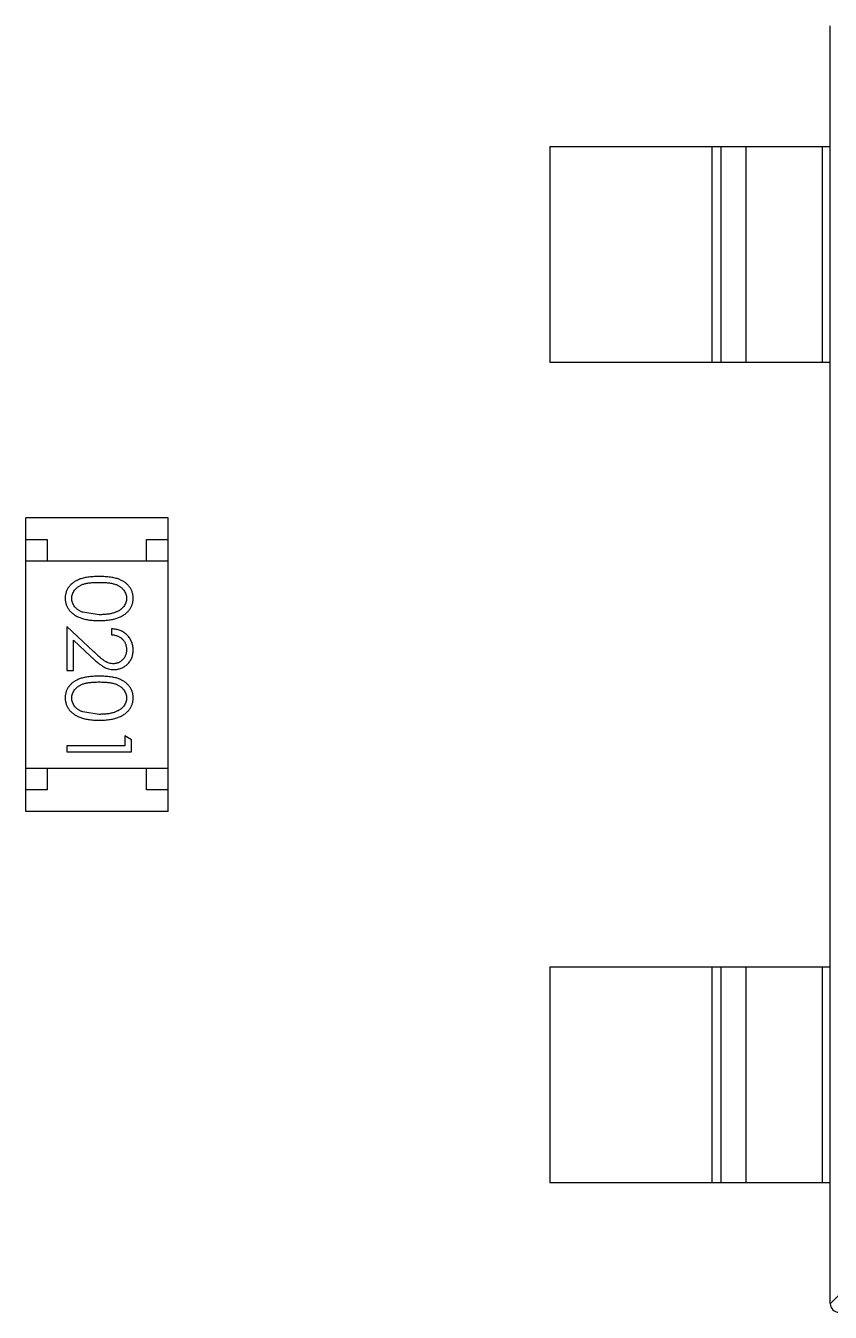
# Model space of a CAD drawing. Header units: inches. Extents: x 246 to 500, y -220 to -17.
# Drawn here: x 433.625 to 435.49, y -150.109 to -147.129 of the extents above; entities that cross this region are included whole.
import ezdxf

# ---------------------------------------------------------------- set-up
doc = ezdxf.new("R2010")
doc.units = ezdxf.units.IN
doc.header["$LTSCALE"] = 1.21
doc.header["$MEASUREMENT"] = 0
doc.layers.get('0').update_dxf_attribs({"linetype": 'CONTINUOUS'})

msp = doc.modelspace()

# ---------------------------------------------------------------- linework, layer by layer
at = {"color": 7, "linetype": 'Continuous'}
for p, q in [((435.49, -150.0887), (435.49, -147.1287)), ((434.84, -147.4087), (434.84, -147.9087)), ((434.84, -147.4087), (435.49, -147.4087)), ((435.2162, -147.9087), (435.2162, -147.4087)), ((435.236, -147.4087), (435.236, -147.9087)), ((435.294, -147.4087), (435.294, -147.9087)), ((435.4722, -147.9087), (435.4722, -147.4087)), ((435.49, -147.9087), (434.84, -147.9087)), ((433.625, -148.9485), (433.625, -148.2685)), ((433.955, -148.2685), (433.625, -148.2685)), ((433.955, -148.9485), (433.955, -148.2685)), ((433.625, -148.3185), (433.675, -148.3185)), ((433.675, -148.3185), (433.675, -148.3685)), ((433.905, -148.3685), (433.905, -148.3185)), ((433.905, -148.3185), (433.955, -148.3185)), ((433.625, -148.3685), (433.955, -148.3685)), ((433.7953, -148.493), (433.7576, -148.4873)), ((433.7824, -148.5781), (433.7203, -148.5199)), ((433.7203, -148.5199), (433.7203, -148.6219)), ((433.7357, -148.5521), (433.7757, -148.5896)), ((433.7357, -148.6219), (433.7357, -148.5521)), ((433.8241, -148.5257), (433.8241, -148.5392)), ((433.7203, -148.6219), (433.7357, -148.6219)), ((433.7953, -148.7238), (433.7576, -148.7181)), ((433.8703, -148.7826), (433.8549, -148.7738)), ((433.8549, -148.7738), (433.8549, -148.7969)), ((433.8703, -148.8103), (433.8703, -148.7826)), ((433.7203, -148.7969), (433.7203, -148.8103)), ((433.8549, -148.7969), (433.7203, -148.7969)), ((433.7203, -148.8103), (433.8703, -148.8103)), ((433.625, -148.8485), (433.955, -148.8485)), ((433.675, -148.8485), (433.675, -148.8985)), ((433.905, -148.8985), (433.905, -148.8485)), ((433.675, -148.8985), (433.625, -148.8985)), ((433.955, -148.8985), (433.905, -148.8985)), ((433.955, -148.9485), (433.625, -148.9485)), ((434.84, -149.3087), (434.84, -149.8087)), ((434.84, -149.3087), (435.49, -149.3087)), ((435.2161, -149.8087), (435.2161, -149.3087)), ((435.236, -149.3087), (435.236, -149.8087)), ((435.294, -149.3087), (435.294, -149.8087)), ((435.4722, -149.8087), (435.4722, -149.3087)), ((435.49, -149.8087), (434.84, -149.8087)), ((435.49, -150.089), (435.5814, -149.9976))]:
    msp.add_line(p, q, dxfattribs=at)
msp.add_arc((435.51, -150.0887), 0.02, 179.9999, 269.9999, dxfattribs=at)
for points, knots in [([(433.7952, -148.4045), (433.7929, -148.4046), (433.7882, -148.4046), (433.7815, -148.4049), (433.7751, -148.4054), (433.7692, -148.4061), (433.7636, -148.407), (433.7585, -148.4081), (433.7538, -148.4094), (433.7494, -148.4109), (433.7454, -148.4126), (433.7417, -148.4145), (433.7382, -148.4165), (433.735, -148.4187), (433.732, -148.421), (433.7293, -148.4234), (433.7269, -148.4261), (433.7247, -148.4289), (433.7228, -148.4318), (433.7211, -148.4348), (433.7196, -148.4379), (433.7185, -148.4411), (433.7176, -148.4444), (433.7169, -148.4477), (433.7165, -148.4512), (433.7165, -148.4535), (433.7165, -148.4547)], [0, 0, 0, 0, 0.068113, 0.132564, 0.193427, 0.250218, 0.303569, 0.353576, 0.400235, 0.443586, 0.484619, 0.524292, 0.56238, 0.599049, 0.63494, 0.669782, 0.704009, 0.737842, 0.771098, 0.803896, 0.836415, 0.868639, 0.900715, 0.933378, 0.966213, 1, 1, 1, 1]), ([(433.7318, -148.4552), (433.7319, -148.4535), (433.7321, -148.4502), (433.7334, -148.4453), (433.7355, -148.4406), (433.7378, -148.4368), (433.7401, -148.434), (433.7421, -148.4319), (433.7442, -148.43), (433.7465, -148.4282), (433.749, -148.4266), (433.7518, -148.4252), (433.7546, -148.4238), (433.7578, -148.4225), (433.7612, -148.4215), (433.7649, -148.4205), (433.7691, -148.4198), (433.7736, -148.4191), (433.7785, -148.4186), (433.7838, -148.4183), (433.7894, -148.418), (433.7933, -148.418), (433.7953, -148.418)], [0, 0, 0, 0, 0.060034, 0.120278, 0.182348, 0.247919, 0.281641, 0.315701, 0.350322, 0.385703, 0.421819, 0.459196, 0.497866, 0.538301, 0.58121, 0.628183, 0.679403, 0.734699, 0.794074, 0.858416, 0.927049, 1, 1, 1, 1]), ([(433.8741, -148.4547), (433.8741, -148.4535), (433.8741, -148.4512), (433.8737, -148.4477), (433.873, -148.4444), (433.8721, -148.4411), (433.8709, -148.4379), (433.8695, -148.4347), (433.8677, -148.4317), (433.8658, -148.4288), (433.8636, -148.4259), (433.8611, -148.4233), (433.8584, -148.4208), (433.8555, -148.4185), (433.8522, -148.4163), (433.8488, -148.4143), (433.8451, -148.4125), (433.8411, -148.4108), (433.8368, -148.4093), (433.8321, -148.4081), (433.827, -148.4069), (433.8215, -148.4061), (433.8155, -148.4054), (433.8091, -148.4049), (433.8023, -148.4046), (433.7976, -148.4046), (433.7952, -148.4045)], [0, 0, 0, 0, 0.033742, 0.066533, 0.099153, 0.13154, 0.164087, 0.196563, 0.229707, 0.263315, 0.297504, 0.331686, 0.366482, 0.4021, 0.438958, 0.476748, 0.515985, 0.556589, 0.599519, 0.645765, 0.695487, 0.748721, 0.805687, 0.866754, 0.931405, 1, 1, 1, 1]), ([(433.7953, -148.418), (433.7973, -148.418), (433.8012, -148.418), (433.8069, -148.4183), (433.8122, -148.4186), (433.8171, -148.4192), (433.8216, -148.4197), (433.8257, -148.4206), (433.8295, -148.4215), (433.8329, -148.4226), (433.836, -148.4238), (433.8389, -148.4252), (433.8416, -148.4267), (433.8441, -148.4283), (433.8465, -148.43), (433.8486, -148.4319), (433.8505, -148.434), (433.8528, -148.4368), (433.8551, -148.4406), (433.8573, -148.4453), (433.8585, -148.4502), (433.8587, -148.4535), (433.8588, -148.4552)], [0, 0, 0, 0, 0.073302, 0.142286, 0.206253, 0.266017, 0.321612, 0.372532, 0.419497, 0.462398, 0.502825, 0.541489, 0.579034, 0.615143, 0.650298, 0.684912, 0.718701, 0.752189, 0.817245, 0.879117, 0.939613, 1, 1, 1, 1]), ([(433.7165, -148.4547), (433.7165, -148.4559), (433.7165, -148.4583), (433.717, -148.4618), (433.7176, -148.4652), (433.7185, -148.4686), (433.7198, -148.4718), (433.7212, -148.475), (433.723, -148.4781), (433.7249, -148.4811), (433.7272, -148.484), (433.7297, -148.4867), (433.7325, -148.4893), (433.7355, -148.4917), (433.7388, -148.494), (433.7424, -148.4961), (433.7462, -148.498), (433.7503, -148.4998), (433.7547, -148.5014), (433.7594, -148.5027), (433.7645, -148.5039), (433.77, -148.5049), (433.7758, -148.5056), (433.7819, -148.5061), (433.7885, -148.5064), (433.7929, -148.5064), (433.7952, -148.5065)], [0, 0, 0, 0, 0.033824, 0.067298, 0.10028, 0.133019, 0.165736, 0.198792, 0.232372, 0.266409, 0.301016, 0.336196, 0.371972, 0.408574, 0.446394, 0.485225, 0.525372, 0.567224, 0.611081, 0.65775, 0.70702, 0.759235, 0.814484, 0.873227, 0.934937, 1, 1, 1, 1]), ([(433.7576, -148.4873), (433.7565, -148.4869), (433.7545, -148.4862), (433.7516, -148.4849), (433.7488, -148.4834), (433.7463, -148.4818), (433.744, -148.48), (433.7419, -148.4782), (433.74, -148.4762), (433.7377, -148.4734), (433.7354, -148.4697), (433.7334, -148.465), (433.732, -148.4601), (433.7319, -148.4568), (433.7318, -148.4552)], [0, 0, 0, 0, 0.075949, 0.148549, 0.218996, 0.286119, 0.351826, 0.416074, 0.478265, 0.540325, 0.660405, 0.774606, 0.887187, 1, 1, 1, 1]), ([(433.7952, -148.5065), (433.7975, -148.5064), (433.802, -148.5064), (433.8086, -148.5061), (433.8148, -148.5056), (433.8207, -148.5048), (433.8261, -148.5039), (433.8313, -148.5027), (433.836, -148.5013), (433.8404, -148.4997), (433.8445, -148.4979), (433.8484, -148.496), (433.8519, -148.4938), (433.8552, -148.4916), (433.8582, -148.4892), (433.861, -148.4866), (433.8635, -148.4839), (433.8658, -148.481), (433.8678, -148.4781), (433.8695, -148.475), (433.8709, -148.4718), (433.8721, -148.4685), (433.873, -148.4652), (433.8737, -148.4618), (433.8741, -148.4583), (433.8741, -148.4559), (433.8741, -148.4547)], [0, 0, 0, 0, 0.065278, 0.127205, 0.186168, 0.241675, 0.294115, 0.343609, 0.390387, 0.434463, 0.476646, 0.517002, 0.555936, 0.593716, 0.630057, 0.665601, 0.700745, 0.734917, 0.768681, 0.802087, 0.834849, 0.867433, 0.900138, 0.932806, 0.966212, 1, 1, 1, 1]), ([(433.8588, -148.4552), (433.8587, -148.4568), (433.8585, -148.4601), (433.8573, -148.4649), (433.8551, -148.4696), (433.8528, -148.4733), (433.8505, -148.4762), (433.8485, -148.4782), (433.8463, -148.4802), (433.8438, -148.482), (433.8411, -148.4837), (433.8381, -148.4852), (433.8349, -148.4867), (433.8315, -148.488), (433.8278, -148.4892), (433.824, -148.4903), (433.8198, -148.4911), (433.8154, -148.4918), (433.8107, -148.4923), (433.8058, -148.4928), (433.8006, -148.4929), (433.7971, -148.493), (433.7953, -148.493)], [0, 0, 0, 0, 0.059689, 0.119507, 0.181075, 0.246162, 0.279894, 0.314468, 0.350403, 0.387474, 0.426147, 0.466624, 0.508745, 0.553328, 0.600058, 0.649177, 0.700552, 0.754894, 0.811825, 0.871514, 0.934319, 1, 1, 1, 1]), ([(433.8741, -148.5746), (433.8741, -148.5729), (433.874, -148.5697), (433.8734, -148.5648), (433.8722, -148.5602), (433.8707, -148.5558), (433.8687, -148.5516), (433.8663, -148.5475), (433.8634, -148.5437), (433.8601, -148.5402), (433.8565, -148.5369), (433.8526, -148.534), (433.8485, -148.5316), (433.8441, -148.5296), (433.8394, -148.5279), (433.8346, -148.5268), (433.8294, -148.526), (433.8259, -148.5258), (433.8241, -148.5257)], [0, 0, 0, 0, 0.06445, 0.126725, 0.187421, 0.247417, 0.306749, 0.366595, 0.427749, 0.490235, 0.553031, 0.614805, 0.676505, 0.738096, 0.801021, 0.864897, 0.931209, 1, 1, 1, 1]), ([(433.8241, -148.5392), (433.8255, -148.5393), (433.8281, -148.5395), (433.8319, -148.5403), (433.8354, -148.5412), (433.8387, -148.5425), (433.8418, -148.544), (433.8447, -148.5457), (433.8473, -148.5477), (433.8497, -148.55), (433.8518, -148.5524), (433.8537, -148.555), (433.8553, -148.5578), (433.8565, -148.5608), (433.8575, -148.5638), (433.8583, -148.5671), (433.8587, -148.5705), (433.8587, -148.5728), (433.8588, -148.5739)], [0, 0, 0, 0, 0.073648, 0.143686, 0.210962, 0.275557, 0.338064, 0.399311, 0.4594, 0.51934, 0.579024, 0.637809, 0.695959, 0.754122, 0.813113, 0.873453, 0.935561, 1, 1, 1, 1]), ([(433.8284, -148.6065), (433.8267, -148.6064), (433.8235, -148.6063), (433.8187, -148.6052), (433.8141, -148.6035), (433.8102, -148.6016), (433.8071, -148.5995), (433.8044, -148.5976), (433.8015, -148.5953), (433.7982, -148.5926), (433.7947, -148.5895), (433.7908, -148.5861), (433.7867, -148.5822), (433.7839, -148.5795), (433.7824, -148.5781)], [0, 0, 0, 0, 0.088014, 0.174976, 0.2638, 0.355443, 0.406413, 0.465519, 0.533076, 0.609353, 0.693899, 0.787171, 0.889197, 1, 1, 1, 1]), ([(433.8588, -148.5739), (433.8587, -148.5751), (433.8587, -148.5773), (433.8582, -148.5805), (433.8576, -148.5836), (433.8566, -148.5866), (433.8553, -148.5894), (433.8538, -148.5921), (433.8519, -148.5947), (433.8498, -148.5971), (433.8475, -148.5993), (433.8451, -148.6012), (433.8426, -148.6028), (433.84, -148.6042), (433.8372, -148.6052), (433.8344, -148.6059), (433.8314, -148.6064), (433.8294, -148.6064), (433.8284, -148.6065)], [0, 0, 0, 0, 0.068027, 0.133505, 0.19695, 0.26027, 0.322741, 0.384982, 0.448465, 0.513424, 0.578224, 0.640011, 0.700094, 0.760067, 0.819012, 0.877878, 0.938035, 1, 1, 1, 1]), ([(433.8296, -148.6199), (433.831, -148.6199), (433.834, -148.6198), (433.8383, -148.6192), (433.8424, -148.6182), (433.8464, -148.6169), (433.8503, -148.6151), (433.854, -148.6129), (433.8576, -148.6104), (433.8609, -148.6074), (433.864, -148.6042), (433.8667, -148.6007), (433.869, -148.5969), (433.8709, -148.593), (433.8724, -148.5887), (433.8734, -148.5842), (433.874, -148.5795), (433.8741, -148.5763), (433.8741, -148.5746)], [0, 0, 0, 0, 0.06271, 0.123347, 0.183401, 0.242828, 0.302097, 0.36242, 0.423725, 0.487032, 0.550491, 0.612709, 0.674265, 0.73617, 0.799211, 0.863483, 0.930525, 1, 1, 1, 1]), ([(433.7757, -148.5896), (433.7773, -148.591), (433.7803, -148.5938), (433.7846, -148.5977), (433.7887, -148.6013), (433.7926, -148.6045), (433.7962, -148.6073), (433.7996, -148.6098), (433.8028, -148.6119), (433.8066, -148.6143), (433.8113, -148.6166), (433.8172, -148.6185), (433.8233, -148.6197), (433.8275, -148.6199), (433.8296, -148.6199)], [0, 0, 0, 0, 0.09953, 0.192079, 0.277712, 0.357454, 0.429648, 0.495771, 0.555538, 0.608657, 0.707578, 0.804328, 0.901298, 1, 1, 1, 1]), ([(433.7952, -148.6353), (433.7929, -148.6353), (433.7882, -148.6354), (433.7815, -148.6357), (433.7751, -148.6362), (433.7692, -148.6369), (433.7636, -148.6378), (433.7585, -148.6388), (433.7538, -148.6402), (433.7494, -148.6417), (433.7454, -148.6434), (433.7417, -148.6452), (433.7382, -148.6472), (433.735, -148.6494), (433.732, -148.6517), (433.7293, -148.6542), (433.7269, -148.6569), (433.7247, -148.6596), (433.7228, -148.6626), (433.7211, -148.6656), (433.7196, -148.6687), (433.7185, -148.6719), (433.7176, -148.6751), (433.7169, -148.6785), (433.7165, -148.682), (433.7165, -148.6843), (433.7165, -148.6855)], [0, 0, 0, 0, 0.068113, 0.132564, 0.193427, 0.250218, 0.303569, 0.353576, 0.400235, 0.443586, 0.484619, 0.524292, 0.56238, 0.599049, 0.63494, 0.669782, 0.704009, 0.737842, 0.771098, 0.803896, 0.836415, 0.868639, 0.900715, 0.933378, 0.966213, 1, 1, 1, 1]), ([(433.8741, -148.6855), (433.8741, -148.6843), (433.8741, -148.682), (433.8737, -148.6785), (433.873, -148.6751), (433.8721, -148.6718), (433.8709, -148.6686), (433.8695, -148.6655), (433.8677, -148.6625), (433.8658, -148.6595), (433.8636, -148.6567), (433.8611, -148.654), (433.8584, -148.6516), (433.8555, -148.6493), (433.8522, -148.6471), (433.8488, -148.6451), (433.8451, -148.6433), (433.8411, -148.6416), (433.8368, -148.6401), (433.8321, -148.6388), (433.827, -148.6377), (433.8215, -148.6369), (433.8155, -148.6362), (433.8091, -148.6357), (433.8023, -148.6354), (433.7976, -148.6353), (433.7952, -148.6353)], [0, 0, 0, 0, 0.033742, 0.066533, 0.099153, 0.13154, 0.164087, 0.196563, 0.229707, 0.263315, 0.297504, 0.331686, 0.366482, 0.4021, 0.438958, 0.476748, 0.515985, 0.556589, 0.599519, 0.645765, 0.695487, 0.748721, 0.805687, 0.866754, 0.931405, 1, 1, 1, 1]), ([(433.7318, -148.6859), (433.7319, -148.6843), (433.7321, -148.681), (433.7334, -148.6761), (433.7355, -148.6714), (433.7378, -148.6676), (433.7401, -148.6647), (433.7421, -148.6627), (433.7442, -148.6608), (433.7465, -148.659), (433.749, -148.6574), (433.7518, -148.6559), (433.7546, -148.6546), (433.7578, -148.6533), (433.7612, -148.6522), (433.7649, -148.6513), (433.7691, -148.6505), (433.7736, -148.6499), (433.7785, -148.6494), (433.7838, -148.6491), (433.7894, -148.6488), (433.7933, -148.6488), (433.7953, -148.6488)], [0, 0, 0, 0, 0.060034, 0.120278, 0.182348, 0.247919, 0.281641, 0.315701, 0.350322, 0.385703, 0.421819, 0.459196, 0.497866, 0.538301, 0.58121, 0.628183, 0.679403, 0.734699, 0.794074, 0.858416, 0.927049, 1, 1, 1, 1]), ([(433.7953, -148.6488), (433.7973, -148.6488), (433.8012, -148.6488), (433.8069, -148.6491), (433.8122, -148.6494), (433.8171, -148.6499), (433.8216, -148.6505), (433.8257, -148.6513), (433.8295, -148.6523), (433.8329, -148.6533), (433.836, -148.6546), (433.8389, -148.6559), (433.8416, -148.6574), (433.8441, -148.6591), (433.8465, -148.6608), (433.8486, -148.6627), (433.8505, -148.6647), (433.8528, -148.6676), (433.8551, -148.6713), (433.8573, -148.676), (433.8585, -148.6809), (433.8587, -148.6843), (433.8588, -148.6859)], [0, 0, 0, 0, 0.073302, 0.142286, 0.206253, 0.266017, 0.321612, 0.372532, 0.419497, 0.462398, 0.502825, 0.541489, 0.579034, 0.615143, 0.650298, 0.684912, 0.718701, 0.752189, 0.817245, 0.879117, 0.939613, 1, 1, 1, 1]), ([(433.7165, -148.6855), (433.7165, -148.6867), (433.7165, -148.689), (433.717, -148.6925), (433.7176, -148.696), (433.7185, -148.6993), (433.7198, -148.7026), (433.7212, -148.7058), (433.723, -148.7089), (433.7249, -148.7119), (433.7272, -148.7148), (433.7297, -148.7175), (433.7325, -148.7201), (433.7355, -148.7225), (433.7388, -148.7248), (433.7424, -148.7268), (433.7462, -148.7288), (433.7503, -148.7305), (433.7547, -148.7322), (433.7594, -148.7335), (433.7645, -148.7347), (433.77, -148.7356), (433.7758, -148.7363), (433.7819, -148.7369), (433.7885, -148.7372), (433.7929, -148.7372), (433.7952, -148.7372)], [0, 0, 0, 0, 0.033824, 0.067298, 0.10028, 0.133019, 0.165736, 0.198792, 0.232372, 0.266409, 0.301016, 0.336196, 0.371972, 0.408574, 0.446394, 0.485225, 0.525372, 0.567224, 0.611081, 0.65775, 0.70702, 0.759235, 0.814484, 0.873227, 0.934937, 1, 1, 1, 1]), ([(433.7576, -148.7181), (433.7565, -148.7177), (433.7545, -148.717), (433.7516, -148.7156), (433.7488, -148.7142), (433.7463, -148.7126), (433.744, -148.7108), (433.7419, -148.709), (433.74, -148.7069), (433.7377, -148.7041), (433.7354, -148.7005), (433.7334, -148.6957), (433.732, -148.6909), (433.7319, -148.6876), (433.7318, -148.6859)], [0, 0, 0, 0, 0.075949, 0.148549, 0.218996, 0.286119, 0.351826, 0.416074, 0.478265, 0.540325, 0.660405, 0.774606, 0.887187, 1, 1, 1, 1]), ([(433.7952, -148.7372), (433.7975, -148.7372), (433.802, -148.7372), (433.8086, -148.7369), (433.8148, -148.7363), (433.8207, -148.7356), (433.8261, -148.7346), (433.8313, -148.7335), (433.836, -148.7321), (433.8404, -148.7305), (433.8445, -148.7286), (433.8484, -148.7267), (433.8519, -148.7246), (433.8552, -148.7224), (433.8582, -148.72), (433.861, -148.7174), (433.8635, -148.7147), (433.8658, -148.7118), (433.8678, -148.7088), (433.8695, -148.7057), (433.8709, -148.7026), (433.8721, -148.6993), (433.873, -148.696), (433.8737, -148.6925), (433.8741, -148.689), (433.8741, -148.6867), (433.8741, -148.6855)], [0, 0, 0, 0, 0.065278, 0.127205, 0.186168, 0.241675, 0.294115, 0.343609, 0.390387, 0.434463, 0.476646, 0.517002, 0.555936, 0.593716, 0.630057, 0.665601, 0.700745, 0.734917, 0.768681, 0.802087, 0.834849, 0.867433, 0.900138, 0.932806, 0.966212, 1, 1, 1, 1]), ([(433.8588, -148.6859), (433.8587, -148.6876), (433.8585, -148.6908), (433.8573, -148.6957), (433.8551, -148.7004), (433.8528, -148.7041), (433.8505, -148.707), (433.8485, -148.709), (433.8463, -148.711), (433.8438, -148.7128), (433.8411, -148.7145), (433.8381, -148.716), (433.8349, -148.7175), (433.8315, -148.7188), (433.8278, -148.7199), (433.824, -148.721), (433.8198, -148.7218), (433.8154, -148.7226), (433.8107, -148.7231), (433.8058, -148.7235), (433.8006, -148.7237), (433.7971, -148.7238), (433.7953, -148.7238)], [0, 0, 0, 0, 0.059689, 0.119507, 0.181075, 0.246162, 0.279894, 0.314468, 0.350403, 0.387474, 0.426147, 0.466624, 0.508745, 0.553328, 0.600058, 0.649177, 0.700552, 0.754894, 0.811825, 0.871514, 0.934319, 1, 1, 1, 1])]:
    msp.add_open_spline(points, degree=3, knots=knots, dxfattribs=at)

doc.saveas('drawing.dxf')
